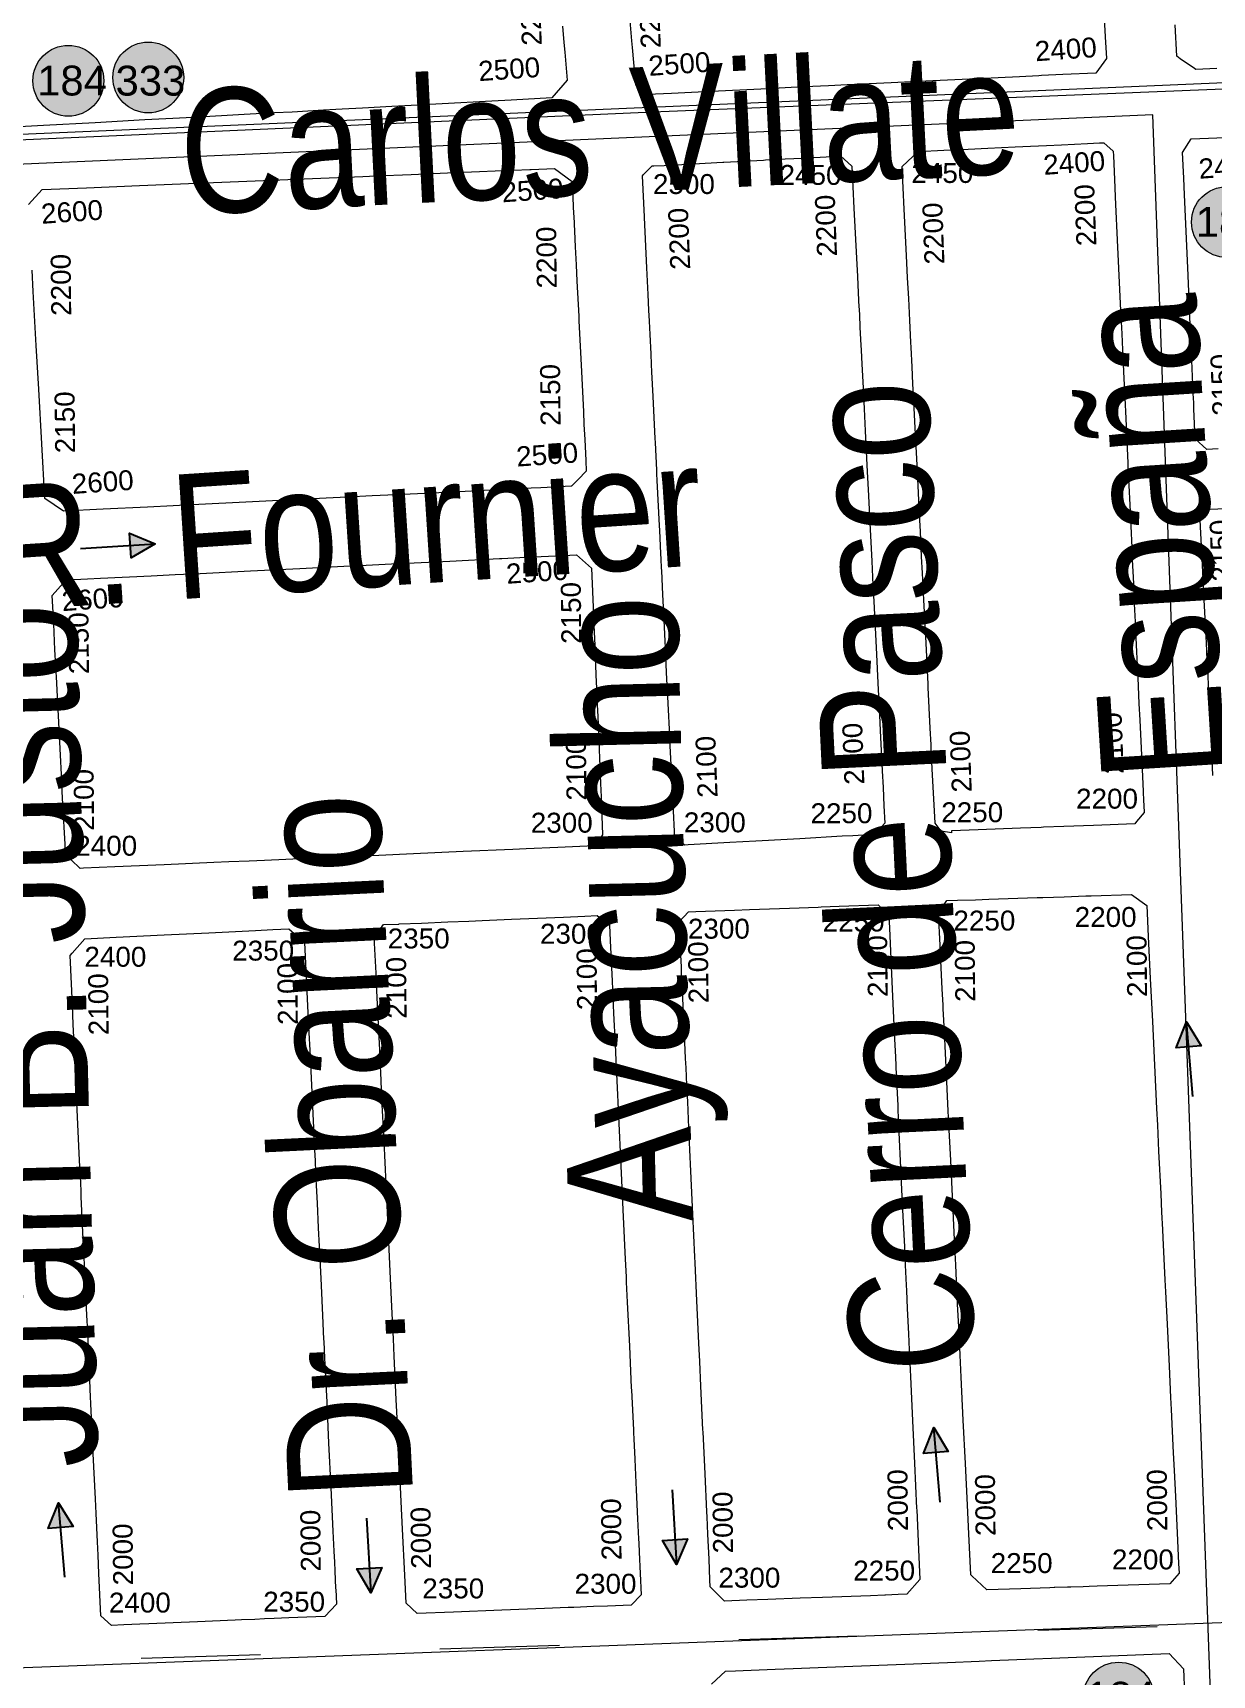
# Model space of a CAD drawing. Header units: millimetres. Extents: x 11558 to 23675, y 49449 to 61482.
# Drawn here: x 18501.7 to 18738.4, y 55733.6 to 56063.2 of the extents above; entities that cross this region are included whole.
import ezdxf

# ---------------------------------------------------------------- set-up
doc = ezdxf.new("R2010")
doc.units = ezdxf.units.MM
doc.linetypes.add('ACAD_ISO03W100', pattern=[30, 12, -18])
for name, color, linetype in [('0. plano base - nombres calles', 22, 'Continuous'), ('0. Plano Base - PLANO', 254, 'Continuous'), ('0. Plano base - sentido calles', 253, 'Continuous'), ('0.BARRIOS - DIVISIÓN', 12, 'ACAD_ISO03W100'), ('7. puesta en valor CC la lucila', 212, 'Continuous'), ('Linea 343 IDA', 55, 'Continuous'), ('numeración', 7, 'Continuous')]:
    doc.layers.add(name, color=color, linetype=linetype)
for name, color, linetype, true_color in [('Linea 184 IDA', 7, 'Continuous', 0x3d3d3d), ('Linea 184 REGRESO', 7, 'Continuous', 0x18f75b), ('Linea 707 - ex333', 7, 'Continuous', 0xad002b)]:
    doc.layers.add(name, color=color, linetype=linetype, true_color=true_color)
doc.layers.get('7. puesta en valor CC la lucila').off()
doc.styles.get("Standard").update_dxf_attribs({"font": 'arial.ttf'})

# ---------------------------------------------------------------- blocks, each defined once
blk = doc.blocks.new('MANZANAS')
at = {"layer": '0. Plano Base - PLANO', "color": 0, "linetype": 'Continuous', "lineweight": 5}
for points in [[(5637943.48, 6179532.38), (5637939.8, 6179530.23), (5637939.47, 6179530.28), (5637936.05, 6179530.72), (5637935.2, 6179530.83), (5637931.98, 6179536.28)], [(5637918.8, 6179530.83), (5637920.64, 6179527.69), (5637922.87, 6179523.89), (5637922.34, 6179520.35), (5637916.6, 6179517.01), (5637912.91, 6179514.86), (5637912.42, 6179514.58), (5637909.08, 6179512.63), (5637901.66, 6179508.32), (5637900.41, 6179507.59), (5637894.06, 6179503.89), (5637889.13, 6179501.02), (5637886.82, 6179499.68), (5637879.16, 6179495.22), (5637875.93, 6179493.34), (5637871.8, 6179490.94), (5637869.45, 6179489.57), (5637864.2, 6179486.51), (5637855.61, 6179481.52), (5637848.65, 6179477.47), (5637844.52, 6179475.06), (5637841.56, 6179475.62), (5637837.48, 6179482.01), (5637836.75, 6179483.17), (5637834.6, 6179486.54)], [(5637978.88, 6179464.74), (5637976.93, 6179463.61), (5637973.88, 6179464.42), (5637970.88, 6179469.62), (5637970.28, 6179470.67), (5637969.35, 6179472.27), (5637968.42, 6179473.88), (5637966.01, 6179478.05), (5637963.37, 6179482.63), (5637961.58, 6179485.74), (5637957.49, 6179492.82), (5637953.02, 6179500.57), (5637949.37, 6179506.89), (5637947.72, 6179509.76), (5637945.13, 6179514.24), (5637945.42, 6179517.44), (5637952.86, 6179521.74)], [(5637823.04, 6179479.37), (5637824.81, 6179476.6), (5637825.85, 6179474.96), (5637828.89, 6179470.2), (5637827.76, 6179465.59), (5637820.72, 6179461.43), (5637817.39, 6179459.47), (5637808.82, 6179454.41), (5637802.33, 6179450.58), (5637800.1, 6179449.26), (5637795, 6179446.25), (5637791.5, 6179444.18), (5637788.26, 6179442.27), (5637782.86, 6179439.07), (5637779.77, 6179437.25), (5637774.57, 6179434.18), (5637765.65, 6179428.91), (5637762.21, 6179426.88), (5637757.34, 6179424.01), (5637748.78, 6179418.95), (5637739.83, 6179413.66), (5637731.41, 6179408.69)], [(5638008.17, 6179406.11), (5638005.64, 6179410.44), (5638003.41, 6179414.26), (5638001.63, 6179417.31), (5637999.88, 6179420.3), (5637998.11, 6179423.33), (5637996.44, 6179426.19), (5637994.72, 6179429.12), (5637990.36, 6179436.59), (5637987.54, 6179441.42), (5637982.32, 6179450.37), (5637983.02, 6179453.27), (5637985.67, 6179454.81)], [(5637744.43, 6179398.2), (5637745.51, 6179402.13), (5637753.21, 6179406.54), (5637762.46, 6179411.84), (5637772.49, 6179417.58), (5637782.64, 6179423.4), (5637792.6, 6179429.11), (5637801.38, 6179434.14), (5637803.73, 6179435.48), (5637809.81, 6179438.97), (5637816.15, 6179442.6), (5637818.5, 6179443.95), (5637818.9, 6179444.18), (5637827.25, 6179448.96), (5637827.66, 6179449.19), (5637830.48, 6179450.81), (5637830.69, 6179450.93), (5637834.8, 6179453.29), (5637839.12, 6179452.56), (5637842.43, 6179446.89), (5637842.58, 6179446.64), (5637843.42, 6179445.19), (5637844.13, 6179443.97), (5637845.73, 6179441.24), (5637847.54, 6179438.13), (5637849.21, 6179435.27), (5637852.74, 6179429.23), (5637853.23, 6179428.39), (5637857.7, 6179420.72), (5637862.41, 6179412.66), (5637863.73, 6179410.39), (5637865.24, 6179407.81), (5637867.36, 6179404.18), (5637868.44, 6179402.32), (5637867.75, 6179400.06), (5637867.2, 6179398.28), (5637867.12, 6179398.23), (5637862.97, 6179395.81), (5637861.86, 6179395.16), (5637860.2, 6179394.19), (5637854.24, 6179390.71), (5637845.43, 6179385.57), (5637836.73, 6179380.5), (5637832.61, 6179378.09), (5637828.25, 6179375.55), (5637819.83, 6179370.63), (5637815.3, 6179367.99), (5637810.67, 6179365.29), (5637802.54, 6179360.55), (5637793.63, 6179355.34), (5637785.94, 6179350.86), (5637779.04, 6179346.83), (5637774.58, 6179347.39), (5637763.38, 6179366.27), (5637758.9, 6179373.8), (5637753.34, 6179383.18), (5637751.16, 6179386.85)], [(5638002.97, 6179197.87), (5638004.27, 6179201.53), (5638005.99, 6179202.51), (5638007.35, 6179203.29), (5638012.89, 6179206.45), (5638016.07, 6179208.27), (5638020.42, 6179210.75), (5638027.95, 6179215.05), (5638035.52, 6179219.37), (5638042.95, 6179223.61), (5638048.46, 6179226.75), (5638050.64, 6179228), (5638058.02, 6179232.21), (5638061.07, 6179233.95), (5638065.48, 6179236.47), (5638081.59, 6179245.67), (5638085.56, 6179244.26), (5638088.02, 6179239.99)]]:
    blk.add_lwpolyline(points, dxfattribs=at)
for points in [[(5637966.95, 6179371.69), (5637964.92, 6179371.06), (5637963.12, 6179371.88), (5637959.43, 6179378.18), (5637958.22, 6179380.25), (5637955.58, 6179384.76), (5637955.14, 6179385.51), (5637953.46, 6179388.39), (5637949.33, 6179395.44), (5637948.99, 6179396.03), (5637944.85, 6179403.1), (5637940.44, 6179410.64), (5637937.75, 6179415.24), (5637936.04, 6179418.17), (5637933.52, 6179422.47), (5637931.79, 6179425.42), (5637927.43, 6179432.89), (5637923.61, 6179439.41), (5637923.01, 6179440.43), (5637920.29, 6179445.08), (5637918.54, 6179448.08), (5637916.8, 6179451.06), (5637914.86, 6179454.37), (5637914.32, 6179455.3), (5637912.11, 6179459.07), (5637909.87, 6179462.9), (5637907.79, 6179466.45), (5637905.5, 6179470.37), (5637900.83, 6179478.36), (5637896.48, 6179485.78), (5637897.95, 6179489.96), (5637902.4, 6179492.54), (5637905.2, 6179494.17), (5637906.64, 6179495), (5637910.07, 6179496.99), (5637914.78, 6179499.73), (5637917.49, 6179501.3), (5637920.26, 6179502.9), (5637922.87, 6179504.42), (5637927.36, 6179507.03), (5637929.45, 6179508.24), (5637930.21, 6179508.68), (5637932.63, 6179508.06), (5637933.12, 6179507.23), (5637936.3, 6179501.75), (5637937.29, 6179500.05), (5637942.32, 6179491.38), (5637946.6, 6179484), (5637948.72, 6179480.35), (5637949.25, 6179479.44), (5637951.06, 6179476.31), (5637952.67, 6179473.54), (5637955.56, 6179468.56), (5637957.51, 6179465.2), (5637959.61, 6179461.59), (5637964.11, 6179453.83), (5637964.21, 6179453.65), (5637964.59, 6179453), (5637965.7, 6179451.09), (5637966.35, 6179449.96), (5637968.31, 6179446.6), (5637972.6, 6179439.2), (5637973.29, 6179438.01), (5637975.59, 6179434.04), (5637977.06, 6179431.52), (5637978.25, 6179429.46), (5637978.29, 6179429.39), (5637981.32, 6179424.17), (5637981.72, 6179423.49), (5637985.2, 6179417.48), (5637985.77, 6179416.51), (5637988.35, 6179412.05), (5637990.01, 6179409.2), (5637994.96, 6179400.67), (5637997.2, 6179396.81), (5637997.29, 6179396.66), (5637998.09, 6179395.27), (5637999.25, 6179393.27), (5637999.35, 6179393.11), (5637998.83, 6179390.81), (5637998.71, 6179390.26), (5637991.52, 6179386.17), (5637986.33, 6179383.22), (5637982.79, 6179381.2), (5637982.38, 6179380.97), (5637978.77, 6179378.91), (5637971.38, 6179374.7), (5637966.73, 6179372.06), (5637966.79, 6179371.97)], [(5637921.16, 6179345.18), (5637920.58, 6179344.84), (5637918.93, 6179345.4), (5637917.78, 6179345.79), (5637917.46, 6179346.33), (5637913.28, 6179353.49), (5637908.81, 6179361.17), (5637908.42, 6179361.83), (5637903.85, 6179369.66), (5637902.06, 6179372.74), (5637899.87, 6179376.49), (5637899.6, 6179376.96), (5637895.39, 6179384.16), (5637893.48, 6179387.44), (5637891.09, 6179391.55), (5637890.79, 6179392.05), (5637889.92, 6179393.54), (5637889.32, 6179394.58), (5637887.02, 6179398.52), (5637886.51, 6179399.39), (5637881.94, 6179407.23), (5637881.27, 6179408.39), (5637880.91, 6179409), (5637878.1, 6179413.81), (5637877.7, 6179414.5), (5637873.43, 6179421.82), (5637870.96, 6179426.06), (5637870.21, 6179427.33), (5637869.12, 6179429.21), (5637867.16, 6179432.57), (5637865.82, 6179434.86), (5637864.69, 6179436.8), (5637863.11, 6179439.51), (5637860.4, 6179444.15), (5637855.31, 6179452.88), (5637855.25, 6179452.98), (5637851.1, 6179460.11), (5637851.18, 6179460.36), (5637851.93, 6179462.75), (5637852.12, 6179462.86), (5637852.24, 6179462.93), (5637854.03, 6179463.99), (5637864.17, 6179469.96), (5637864.37, 6179470.07), (5637871.19, 6179474.09), (5637871.57, 6179474.32), (5637872.92, 6179475.11), (5637874.96, 6179476.31), (5637877.97, 6179478.08), (5637878.91, 6179478.63), (5637882.08, 6179480.5), (5637884.57, 6179481.97), (5637887.53, 6179481.17), (5637889.61, 6179477.62), (5637891.77, 6179473.93), (5637896.84, 6179465.25), (5637898.71, 6179462.06), (5637899.56, 6179460.6), (5637901.12, 6179457.94), (5637901.24, 6179457.73), (5637902.58, 6179455.45), (5637903.89, 6179453.21), (5637905.68, 6179450.14), (5637906.18, 6179449.3), (5637907.59, 6179446.89), (5637910, 6179442.77), (5637912.14, 6179439.11), (5637914.37, 6179435.29), (5637918.54, 6179428.16), (5637920.34, 6179425.1), (5637921.63, 6179422.89), (5637923.1, 6179420.37), (5637927.6, 6179412.68), (5637930.02, 6179408.54), (5637931.7, 6179405.68), (5637936.36, 6179397.7), (5637940.65, 6179390.37), (5637942.45, 6179387.29), (5637944.77, 6179383.33), (5637948.86, 6179376.34), (5637950.57, 6179373.42), (5637952.42, 6179370.25), (5637954.18, 6179367.25), (5637953.35, 6179364.27), (5637949.63, 6179362.06), (5637947.77, 6179360.96), (5637940.46, 6179356.62), (5637938.3, 6179355.35), (5637932.84, 6179352.11), (5637928.37, 6179349.46)], [(5637815.69, 6179285.1), (5637815.09, 6179284.75), (5637814.61, 6179284.89), (5637813.13, 6179285.33), (5637811.19, 6179285.89), (5637810.15, 6179287.68), (5637806.07, 6179294.62), (5637804.8, 6179296.78), (5637803.05, 6179299.78), (5637801.08, 6179303.12), (5637795.08, 6179313.35), (5637794.5, 6179314.34), (5637793.73, 6179315.64), (5637790.35, 6179321.4), (5637789.53, 6179322.8), (5637788.58, 6179324.41), (5637787.77, 6179325.8), (5637785.99, 6179328.83), (5637784.84, 6179330.8), (5637785.88, 6179334.82), (5637786.05, 6179334.92), (5637789.6, 6179336.99), (5637791.84, 6179338.3), (5637800.66, 6179343.45), (5637804.8, 6179345.87), (5637809.15, 6179348.41), (5637817.86, 6179353.49), (5637826.43, 6179358.49), (5637835.17, 6179363.6), (5637836.84, 6179364.57), (5637842.32, 6179367.78), (5637843.77, 6179368.62), (5637852.47, 6179373.7), (5637861.1, 6179378.74), (5637861.49, 6179378.97), (5637864.63, 6179380.8), (5637873.28, 6179385.85), (5637874.41, 6179386.51), (5637878.33, 6179385.55), (5637883.04, 6179377.34), (5637884.05, 6179375.58), (5637886.07, 6179372.06), (5637886.95, 6179370.53), (5637889.05, 6179366.87), (5637890.99, 6179363.48), (5637891.39, 6179362.79), (5637893.16, 6179359.71), (5637893.23, 6179359.58), (5637893.95, 6179358.34), (5637899.88, 6179347.99), (5637901.2, 6179345.69), (5637903.1, 6179342.39), (5637905.01, 6179339.05), (5637904.68, 6179336.41), (5637904.57, 6179336.35), (5637898.21, 6179332.68), (5637892.66, 6179329.48), (5637890.37, 6179328.16), (5637881.75, 6179323.19), (5637873.08, 6179318.19), (5637867.06, 6179314.72), (5637864.4, 6179313.19), (5637855.79, 6179308.22), (5637847.13, 6179303.23), (5637844.49, 6179301.71), (5637840.97, 6179299.68), (5637838.33, 6179298.16), (5637829.68, 6179293.17), (5637821.13, 6179288.24)], [(5638049.21, 6179243.5), (5638043.29, 6179240.16), (5638039.26, 6179241.27), (5638039.03, 6179241.34), (5638034.86, 6179248.49), (5638031.96, 6179253.46), (5638027.76, 6179260.68), (5638023.37, 6179268.2), (5638019.02, 6179275.66), (5638016.79, 6179279.5), (5638014.5, 6179283.42), (5638011.64, 6179288.32), (5638010.12, 6179290.94), (5638007.66, 6179295.15), (5638005.83, 6179298.29), (5638001.44, 6179305.82), (5637998.55, 6179310.79), (5637997.11, 6179313.25), (5637992.75, 6179320.73), (5637992.06, 6179321.92), (5637988.4, 6179328.21), (5637984.08, 6179335.61), (5637981.76, 6179339.59), (5637981.39, 6179340.23), (5637979.72, 6179343.09), (5637976.2, 6179349.14), (5637975.3, 6179350.67), (5637972.08, 6179356.2), (5637972.38, 6179359.2), (5637974.22, 6179360.23), (5637977.36, 6179362), (5637979.71, 6179363.33), (5637988.17, 6179368.09), (5637989.14, 6179368.64), (5637992.91, 6179370.76), (5637996.68, 6179372.89), (5637997.64, 6179373.43), (5638004.69, 6179377.4), (5638008.4, 6179376.83), (5638011.54, 6179371.45), (5638015.79, 6179364.15), (5638020.13, 6179356.71), (5638024.56, 6179349.1), (5638028.93, 6179341.6), (5638030.63, 6179338.68), (5638033.27, 6179334.15), (5638037.58, 6179326.76), (5638039.44, 6179323.56), (5638041.19, 6179320.57), (5638042.03, 6179319.12), (5638046.26, 6179311.87), (5638047.5, 6179309.74), (5638050.77, 6179304.12), (5638055.02, 6179296.84), (5638058.17, 6179291.43), (5638059.38, 6179289.36), (5638063.76, 6179281.84), (5638065.57, 6179278.74), (5638068.2, 6179274.21), (5638071.87, 6179267.92), (5638074.98, 6179262.59), (5638075.96, 6179260.9), (5638075.28, 6179258.2), (5638062.57, 6179251.03), (5638061.15, 6179250.23), (5638060.11, 6179249.64), (5638057.93, 6179248.42), (5638057.35, 6179248.09), (5638055.13, 6179246.84), (5638055.04, 6179246.79), (5638054.28, 6179246.36)], [(5638001.47, 6179216.11), (5637997.6, 6179213.92), (5637996.27, 6179214.32), (5637993.73, 6179215.14), (5637993.03, 6179216.35), (5637990.96, 6179219.92), (5637988.44, 6179224.26), (5637986.69, 6179227.28), (5637986.19, 6179228.14), (5637982.36, 6179234.73), (5637978.13, 6179242.03), (5637977.92, 6179242.39), (5637973.52, 6179249.98), (5637971.03, 6179254.26), (5637969.19, 6179257.44), (5637964.89, 6179264.84), (5637961.08, 6179271.41), (5637960.48, 6179272.45), (5637956.17, 6179279.88), (5637951.85, 6179287.33), (5637949.69, 6179291.04), (5637947.45, 6179294.89), (5637944.86, 6179299.37), (5637943.15, 6179302.32), (5637941.42, 6179305.29), (5637940.46, 6179306.95), (5637938.81, 6179309.79), (5637934.42, 6179317.36), (5637931.76, 6179321.94), (5637931.23, 6179322.85), (5637930.04, 6179324.9), (5637926.7, 6179330.67), (5637927.4, 6179333.29), (5637928.69, 6179334.02), (5637935.43, 6179337.85), (5637938.04, 6179339.33), (5637945.03, 6179343.3), (5637950.03, 6179346.13), (5637950.59, 6179346.45), (5637953.73, 6179348.23), (5637960.54, 6179352.1), (5637963.38, 6179351.22), (5637964.69, 6179348.97), (5637967.79, 6179343.63), (5637970.85, 6179338.35), (5637975.2, 6179330.86), (5637976.49, 6179328.64), (5637977.66, 6179326.64), (5637979.52, 6179323.42), (5637980.08, 6179322.46), (5637982.59, 6179318.15), (5637982.97, 6179317.48), (5637983.86, 6179315.96), (5637988.16, 6179308.54), (5637991.06, 6179303.56), (5637992.48, 6179301.1), (5637996.84, 6179293.61), (5637997.34, 6179292.74), (5638000.68, 6179286.98), (5638001.24, 6179286.02), (5638003.06, 6179282.9), (5638005.61, 6179278.5), (5638007.21, 6179275.75), (5638009.92, 6179271.07), (5638014.38, 6179263.4), (5638018.67, 6179256.02), (5638023.22, 6179248.18), (5638023.37, 6179247.93), (5638027.37, 6179241.03), (5638030.38, 6179235.85), (5638029.43, 6179231.97), (5638027.91, 6179231.11), (5638025.69, 6179229.85), (5638025.56, 6179229.78), (5638023.11, 6179228.38), (5638014.71, 6179223.62), (5638010.77, 6179221.39), (5638005.13, 6179218.19)], [(5637950.34, 6179186.86), (5637944.01, 6179183.24), (5637941.08, 6179184.06), (5637938.25, 6179188.92), (5637933.61, 6179196.91), (5637930.79, 6179201.75), (5637929.35, 6179204.22), (5637926.8, 6179208.62), (5637925.29, 6179211.2), (5637924.89, 6179211.9), (5637920.51, 6179219.43), (5637916.11, 6179226.99), (5637914.37, 6179229.98), (5637911.82, 6179234.36), (5637907.58, 6179241.66), (5637903.1, 6179249.37), (5637898.72, 6179256.89), (5637896.56, 6179260.62), (5637894.41, 6179264.31), (5637890.1, 6179271.71), (5637887.45, 6179276.28), (5637885.84, 6179279.04), (5637885.19, 6179280.17), (5637881.33, 6179286.79), (5637879.2, 6179290.46), (5637878.55, 6179291.59), (5637877.44, 6179293.49), (5637874.42, 6179298.68), (5637874.12, 6179299.19), (5637873.69, 6179299.93), (5637874.04, 6179301.62), (5637874.17, 6179302.25), (5637874.28, 6179302.81), (5637876.96, 6179304.34), (5637877, 6179304.37), (5637880.91, 6179306.61), (5637885.5, 6179309.25), (5637889.14, 6179311.34), (5637890.33, 6179312.02), (5637891.46, 6179312.66), (5637895.32, 6179314.88), (5637896.6, 6179315.62), (5637905.65, 6179320.81), (5637909.37, 6179322.95), (5637911.53, 6179324.19), (5637914.12, 6179323.7), (5637914.55, 6179323.62), (5637916.1, 6179320.95), (5637920.19, 6179313.91), (5637923.44, 6179308.33), (5637926.61, 6179302.87), (5637928.17, 6179300.18), (5637930.98, 6179295.35), (5637935.28, 6179287.96), (5637939.6, 6179280.53), (5637944.01, 6179272.95), (5637948.29, 6179265.57), (5637950.05, 6179262.56), (5637950.59, 6179261.63), (5637952.63, 6179258.11), (5637957.05, 6179250.52), (5637961.27, 6179243.25), (5637961.51, 6179242.84), (5637965.51, 6179235.97), (5637965.8, 6179235.46), (5637966.44, 6179234.37), (5637968.48, 6179230.86), (5637970.08, 6179228.11), (5637971.57, 6179225.54), (5637974.49, 6179220.52), (5637976.52, 6179217.03), (5637976.95, 6179216.28), (5637977.86, 6179214.72), (5637982.17, 6179207.31), (5637981.34, 6179204.55), (5637977.2, 6179202.18), (5637974.76, 6179200.79), (5637971.32, 6179198.83), (5637970.38, 6179198.29), (5637966.22, 6179195.92), (5637958.77, 6179191.67)], [(5637892.86, 6179154.1), (5637890.71, 6179152.87), (5637887.92, 6179153.58), (5637883.64, 6179160.95), (5637881.78, 6179164.15), (5637880.46, 6179166.44), (5637877.6, 6179171.35), (5637876.13, 6179173.89), (5637871.58, 6179181.73), (5637867.24, 6179189.22), (5637865.1, 6179192.9), (5637862.99, 6179196.54), (5637858.69, 6179203.95), (5637858.22, 6179204.77), (5637856.93, 6179206.98), (5637854.39, 6179211.36), (5637849.93, 6179219.05), (5637845.68, 6179226.37), (5637845.06, 6179227.45), (5637843.6, 6179229.95), (5637843.21, 6179230.62), (5637842.64, 6179231.6), (5637841.26, 6179233.99), (5637836.91, 6179241.48), (5637832.69, 6179248.75), (5637831.49, 6179250.83), (5637828.29, 6179256.34), (5637826.34, 6179259.69), (5637821.33, 6179268.34), (5637821.47, 6179268.91), (5637822.45, 6179272.67), (5637827.86, 6179275.83), (5637836.19, 6179280.68), (5637843.95, 6179285.21), (5637852.05, 6179289.94), (5637855.03, 6179291.67), (5637857.82, 6179293.3), (5637861.89, 6179292.31), (5637869, 6179280.09), (5637870.39, 6179277.71), (5637873.36, 6179272.62), (5637874.89, 6179269.99), (5637877.74, 6179265.1), (5637879.92, 6179261.34), (5637882.09, 6179257.63), (5637882.31, 6179257.24), (5637883.96, 6179254.41), (5637885.11, 6179252.44), (5637886.44, 6179250.16), (5637888.22, 6179247.09), (5637890.73, 6179242.78), (5637892.6, 6179239.57), (5637895.18, 6179235.15), (5637896.55, 6179232.79), (5637899.59, 6179227.57), (5637901.97, 6179223.47), (5637902.21, 6179223.07), (5637903.92, 6179220.13), (5637906.42, 6179215.84), (5637906.5, 6179215.71), (5637908.36, 6179212.5), (5637912.51, 6179205.38), (5637917, 6179197.67), (5637921.39, 6179190.13), (5637923.42, 6179186.64), (5637924.52, 6179184.75), (5637925.42, 6179183.21), (5637927.18, 6179180.19), (5637927.24, 6179180.08), (5637928.78, 6179177.44), (5637927.85, 6179174.21), (5637921.58, 6179170.61), (5637919.02, 6179169.13), (5637917.33, 6179168.16), (5637915.67, 6179167.21), (5637913.32, 6179165.86), (5637912.21, 6179165.22), (5637905.64, 6179161.45), (5637897.22, 6179156.61), (5637895.63, 6179155.69)]]:
    blk.add_lwpolyline(points, close=True, dxfattribs=at)
blk = doc.blocks.new('184 ida')
at = {"layer": 'Linea 184 IDA', "lineweight": 211, "true_color": 0xededed}
h = blk.add_hatch(color=7, dxfattribs=at)
h.dxf.hatch_style = 1
edge = h.paths.add_edge_path()
edge.add_arc((0, 0), 7.11, 0, 360)
at = {"layer": 'Linea 184 IDA', "lineweight": 9}
blk.add_circle((0, 0), 7.11, dxfattribs=at)
at = {"layer": 'Linea 184 IDA', "lineweight": 15, "insert": (-6.6, 3.17), "char_height": 6, "attachment_point": 1}
blk.add_mtext_dynamic_manual_height_columns('184', width=16.4579, gutter_width=12.5, heights=[0], dxfattribs=at)
blk = doc.blocks.new('184 vuelta')
at = {"layer": 'Linea 184 REGRESO', "lineweight": 211, "true_color": 0xededed}
h = blk.add_hatch(color=7, dxfattribs=at)
h.dxf.hatch_style = 1
edge = h.paths.add_edge_path()
edge.add_arc((0, 0), 7.11, 0, 360)
at = {"layer": 'Linea 184 REGRESO', "lineweight": 9}
blk.add_circle((0, 0), 7.11, dxfattribs=at)
at = {"layer": 'Linea 184 REGRESO', "lineweight": 15, "insert": (-6.26, 3.05), "char_height": 6, "attachment_point": 1}
blk.add_mtext_dynamic_manual_height_columns('184', width=16.4579, gutter_width=12.5, heights=[0], dxfattribs=at)
blk = doc.blocks.new('707 ida')
at = {"layer": 'Linea 707 - ex333', "lineweight": 211, "true_color": 0xededed}
h = blk.add_hatch(color=7, dxfattribs=at)
h.dxf.hatch_style = 1
edge = h.paths.add_edge_path()
edge.add_arc((-10.26, 6.45), 7.11, 0, 360)
at = {"layer": 'Linea 707 - ex333', "lineweight": 9}
blk.add_circle((-10.26, 6.45), 7.11, dxfattribs=at)
at = {"layer": 'Linea 707 - ex333', "lineweight": 211, "insert": (-16.82, 8.81), "char_height": 6, "attachment_point": 1}
blk.add_mtext_dynamic_manual_height_columns('333', width=27.2677, gutter_width=12.5, heights=[0], dxfattribs=at)

msp = doc.modelspace()

# ---------------------------------------------------------------- hatches: boundary and pattern name
at = {"layer": '0. Plano base - sentido calles', "linetype": 'Continuous', "lineweight": 25, "ltscale": 2, "true_color": 0x1a1a1a}
h = msp.add_hatch(color=250, dxfattribs=at)
h.dxf.hatch_style = 1
h.paths.add_polyline_path([(18526.28, 55960.6), (18521.14, 55962.79), (18521.29, 55960.29)])
h.paths.add_polyline_path([(18526.28, 55960.6), (18521.29, 55960.29), (18521.44, 55957.8)])
h = msp.add_hatch(color=250, dxfattribs=at)
h.dxf.hatch_style = 1
h.paths.add_polyline_path([(18733.24, 55864.67), (18731.16, 55859.48), (18733.65, 55859.69)])
h.paths.add_polyline_path([(18733.24, 55864.67), (18733.65, 55859.69), (18736.14, 55859.89)])
h = msp.add_hatch(color=250, dxfattribs=at)
h.dxf.hatch_style = 1
h.paths.add_polyline_path([(18682.52, 55783.29), (18680.44, 55778.1), (18682.93, 55778.3)])
h.paths.add_polyline_path([(18682.52, 55783.29), (18682.93, 55778.3), (18685.42, 55778.51)])
h = msp.add_hatch(color=250, dxfattribs=at)
h.dxf.hatch_style = 1
h.paths.add_polyline_path([(18506.89, 55768.21), (18504.81, 55763.02), (18507.3, 55763.22)])
h.paths.add_polyline_path([(18506.89, 55768.21), (18507.3, 55763.22), (18509.8, 55763.43)])
h = msp.add_hatch(color=250, dxfattribs=at)
h.dxf.hatch_style = 1
h.paths.add_polyline_path([(18630.86, 55755.8), (18633.08, 55760.93), (18630.58, 55760.79)])
h.paths.add_polyline_path([(18630.86, 55755.8), (18630.58, 55760.79), (18628.08, 55760.65)])
h = msp.add_hatch(color=250, dxfattribs=at)
h.dxf.hatch_style = 1
h.paths.add_polyline_path([(18569.53, 55750.1), (18571.74, 55755.23), (18569.24, 55755.09)])
h.paths.add_polyline_path([(18569.53, 55750.1), (18569.24, 55755.09), (18566.75, 55754.95)])

# ---------------------------------------------------------------- linework, layer by layer
at = {"layer": '0. Plano base - sentido calles', "color": 250, "linetype": 'Continuous', "lineweight": 25, "ltscale": 2, "true_color": 0x1a1a1a}
for points in [[(18511.31, 55959.69), (18526.28, 55960.6), (18521.44, 55957.8), (18521.14, 55962.79), (18526.28, 55960.6)], [(18734.47, 55849.72), (18733.24, 55864.67), (18736.14, 55859.89), (18731.16, 55859.48), (18733.24, 55864.67)], [(18683.75, 55768.34), (18682.52, 55783.29), (18685.42, 55778.51), (18680.44, 55778.1), (18682.52, 55783.29)], [(18630.01, 55770.77), (18630.86, 55755.8), (18628.08, 55760.65), (18633.08, 55760.93), (18630.86, 55755.8)], [(18508.13, 55753.26), (18506.89, 55768.21), (18509.8, 55763.43), (18504.81, 55763.02), (18506.89, 55768.21)], [(18568.68, 55765.07), (18569.53, 55750.1), (18566.75, 55754.95), (18571.74, 55755.23), (18569.53, 55750.1)]]:
    msp.add_lwpolyline(points, dxfattribs=at)
at = {"layer": '0.BARRIOS - DIVISIÓN', "color": 14, "lineweight": 18, "ltscale": 2}
msp.add_lwpolyline([(21185.39, 56161.52), (21178.83, 56000.77), (21300.45, 55999.5), (21270.69, 55899.86), (21171.53, 55912.66), (21162.25, 55848.43), (21316.32, 55824.7), (21324.08, 55861.86), (21338.64, 55861.3), (21331.71, 55780.29), (21308.87, 55782.23), (21312.44, 55804.88), (21216.26, 55816.03), (21208.47, 55759.38), (21183.69, 55761.94), (21190.38, 55818.05), (20969.49, 55832.27), (20681.41, 55821.47), (19757.42, 55789.39), (18967.23, 55750.75), (18450.62, 55734.7), (17997.13, 55715.25), (17552.48, 55699.13), (17505.57, 56634.4)], dxfattribs=at)
at = {"layer": 'Linea 184 IDA', "lineweight": 15}
msp.add_lwpolyline([(16878.08, 55675.73), (16878.08, 55675.73), (17560.61, 55699.89), (18038.89, 55717.75), (18690.12, 55742.26), (19230.3, 55762.91), (19236.52, 55614.09), (19251.64, 55253.73), (19262.26, 55226.04), (19274.53, 55208.74), (19283.65, 54973.8), (19287.89, 54757.11), (19014.44, 54750.37), (18782.58, 54745.19), (18798.61, 54167.16), (18802.28, 53937.09), (19426.76, 53949.15), (19593.58, 53953.2), (19584.37, 53851.92), (19560.85, 53617.56), (19560.94, 53604.07), (19532.14, 53324.74)], dxfattribs=at)
at = {"layer": 'Linea 184 REGRESO', "lineweight": 15}
msp.add_lwpolyline([(18925.72, 54068.75), (18922.92, 54234.62), (18918.46, 54436.58), (18911.58, 54637.9), (18907.37, 54799.57), (18905.84, 54856.34), (19338.26, 54867.96), (19412.79, 54869.99), (19406.06, 55113.31), (19396.81, 55329.57), (19392.8, 55476.76), (19078.64, 55459.12), (18743.66, 55443.55), (18743.13, 55591.1), (18726.44, 56046.68), (18224.33, 56024.77), (17468.49, 55994.84), (17081.69, 55981.68), (16780.07, 55969.7), (16774.1, 56072.01)], dxfattribs=at)
at = {"layer": 'Linea 343 IDA', "lineweight": 15}
msp.add_lwpolyline([(19341.47, 56076.12), (18627.75, 56047.28), (17606.8, 56002.27), (17575.95, 56501.2)], dxfattribs=at)
at = {"layer": 'Linea 707 - ex333', "lineweight": 15}
msp.add_lwpolyline([(20768.2, 56458.06), (20544.4, 56451.06), (20537.99, 56656.66), (20335.37, 56650.07), (20336.38, 56746.84), (19806.95, 56735.94), (19806.79, 56730.33), (19805.14, 56673.31), (19798.92, 56520.24), (19790.34, 56420.96), (19746.53, 56093.63), (19023.06, 56065.25), (17603.5, 56004.23), (17584.54, 56331.61), (17574.29, 56500.95), (17549.93, 56664.61), (17480.73, 56999.38), (17364.89, 56998.04), (17439.93, 56623.18), (16698.16, 56586.31), (16737.02, 56278.82), (15906.22, 56238.18)], dxfattribs=at)

# ---------------------------------------------------------------- block references
at = {"layer": '0. Plano Base - PLANO', "color": 28, "lineweight": 5, "true_color": 0x0d0d0d, "rotation": 332.5463477508169}
msp.add_blockref('MANZANAS', (-7833237.48, -2828296.13), dxfattribs=at)
at = {"layer": '7. puesta en valor CC la lucila', "color": 250, "lineweight": 30, "rotation": 332.5463477508169}
msp.add_blockref('MANZANAS', (-7833237.48, -2828296.13), dxfattribs=at)
at = {"layer": 'Linea 184 IDA', "lineweight": 15}
msp.add_blockref('184 ida', (18719.59, 55729.09), dxfattribs=at)
at = {"layer": 'Linea 184 REGRESO', "lineweight": 15}
for p in [(18508.86, 56053.54), (18741.32, 56025.19)]:
    msp.add_blockref('184 vuelta', p, dxfattribs=at)
at = {"layer": 'Linea 707 - ex333', "lineweight": 15}
msp.add_blockref('707 ida', (18535.15, 56047.76), dxfattribs=at)

# ---------------------------------------------------------------- texts
at = {"layer": '0. plano base - nombres calles', "color": 250, "lineweight": 15, "true_color": 0x1a1a1a, "char_height": 25, "attachment_point": 1}
for s, insert, rotation in [('{\\fArial Narrow|b0|i0|c0|p34;Carlos Villate}', (18530.6, 56051.61), 2.8716), ('{\\fArial Narrow|b0|i0|c0|p34;España}', (18716.26, 55912.58), 93.6064), ('{\\fArial Narrow|b0|i0|c0|p34;Cerro de Pasco}', (18665.89, 55793.84), 92.7643), ('{\\fArial Narrow|b0|i0|c0|p34;R. Fournier}', (18492.16, 55972), 3.7358), ('{\\fArial Narrow|b0|i0|c0|p34;Juan B. Justo}', (18489.78, 55774.83), 91.4248), ('{\\fArial Narrow|b0|i0|c0|p34;Ayacucho}', (18609.2, 55824.12), 91.4248), ('{\\fArial Narrow|b0|i0|c0|p34;Dr. Obarrio}', (18553.08, 55768.32), 92.7643)]:
    msp.add_mtext_dynamic_manual_height_columns(s, width=329.255, gutter_width=12.5, heights=[0], dxfattribs=dict(at, insert=insert, rotation=rotation))
at = {"layer": 'numeración', "color": 251, "true_color": 0x606162, "char_height": 4, "attachment_point": 1}
for s, insert, rotation in [('2200', (18599.87, 56060.52), 92.2018), ('2200', (18623.75, 56059.98), 92.2018), ('2400', (18702.65, 56061.44), 4.0274), ('2500', (18625.12, 56058.5), 4.0274), ('2500', (18590.97, 56057.45), 4.0274), ('2400', (18704.33, 56038.64), 4.0274), ('2400', (18735.5, 56037.86), 4.0274), ('2500', (18595.66, 56033.13), 4.0274), ('2200', (18711.15, 56020.29), 92.2018), ('2600', (18503.25, 56028.82), 4.0274), ('2200', (18659.1, 56018.18), 92.2018), ('2200', (18629.65, 56015.56), 92.2018), ('2200', (18680.66, 56016.61), 92.2018), ('2200', (18602.86, 56011.84), 90.6203), ('2200', (18505.44, 56006.35), 90.6203), ('2150', (18603.63, 55984.26), 90.6203), ('2150', (18738.45, 55986.26), 92.2018), ('2150', (18506.22, 55978.77), 90.6203), ('2500', (18598.59, 55980.1), 4.0274), ('2600', (18509.41, 55974.61), 4.0274), ('2150', (18738.29, 55952.99), 92.2018), ('2500', (18596.56, 55956.58), 4.0274), ('2600', (18507.38, 55951.09), 4.0274), ('2150', (18607.79, 55940.51), 90.6203), ('2150', (18509.01, 55934.44), 90.6203), ('2100', (18664.59, 55912.21), 92.2018), ('2100', (18716.64, 55914.32), 92.2018), ('2100', (18608.82, 55909.06), 90.6203), ('2100', (18635.14, 55909.59), 92.2018), ('2100', (18686.14, 55910.64), 92.2018), ('2100', (18510.04, 55902.99), 90.6203), ('2100', (18633.32, 55868.4), 90.6203), ('2100', (18669.27, 55869.65), 90.6203), ('2100', (18686.83, 55868.68), 90.6203), ('2100', (18721.31, 55869.65), 90.6203), ('2100', (18572.74, 55865.3), 90.6203), ('2100', (18610.95, 55867.02), 90.6203), ('2100', (18512.95, 55861.99), 90.6203), ('2100', (18550.91, 55864.06), 90.6203), ('2000', (18673.33, 55762.47), 90.6203), ('2000', (18690.9, 55761.5), 90.6203), ('2000', (18725.37, 55762.47), 90.6203), ('2000', (18615.86, 55756.63), 90.6203), ('2000', (18638.23, 55758), 90.6203), ('2000', (18555.52, 55754.35), 90.6203), ('2000', (18577.65, 55754.91), 90.6203), ('2000', (18517.86, 55751.59), 90.6203)]:
    msp.add_mtext_dynamic_manual_height_columns(s, width=16.0314, gutter_width=12.5, heights=[0], dxfattribs=dict(at, insert=insert, rotation=rotation))
for s, insert in [('2450', (18651.56, 56036.65)), ('2450', (18678.01, 56037.04)), ('2500', (18626.15, 56034.82)), ('2200', (18711.05, 55911.48)), ('2250', (18657.77, 55908.56)), ('2250', (18684, 55908.76)), ('2300', (18601.64, 55906.66)), ('2300', (18632.35, 55906.73)), ('2400', (18510.24, 55902.04)), ('2200', (18710.77, 55887.74)), ('2300', (18603.48, 55884.38)), ('2300', (18633.17, 55885.39)), ('2250', (18660.21, 55886.82)), ('2250', (18686.44, 55887.02)), ('2350', (18541.74, 55880.99)), ('2350', (18572.94, 55883.43)), ('2400', (18512.08, 55879.76)), ('2200', (18718.25, 55758.82)), ('2250', (18666.33, 55756.58)), ('2250', (18693.92, 55758.09)), ('2350', (18579.87, 55753)), ('2300', (18610.42, 55753.94)), ('2300', (18639.29, 55755.16)), ('2400', (18516.99, 55750.16)), ('2350', (18547.95, 55750.34))]:
    msp.add_mtext_dynamic_manual_height_columns(s, width=16.0314, gutter_width=12.5, heights=[0], dxfattribs=dict(at, insert=insert))

doc.saveas('drawing.dxf')
